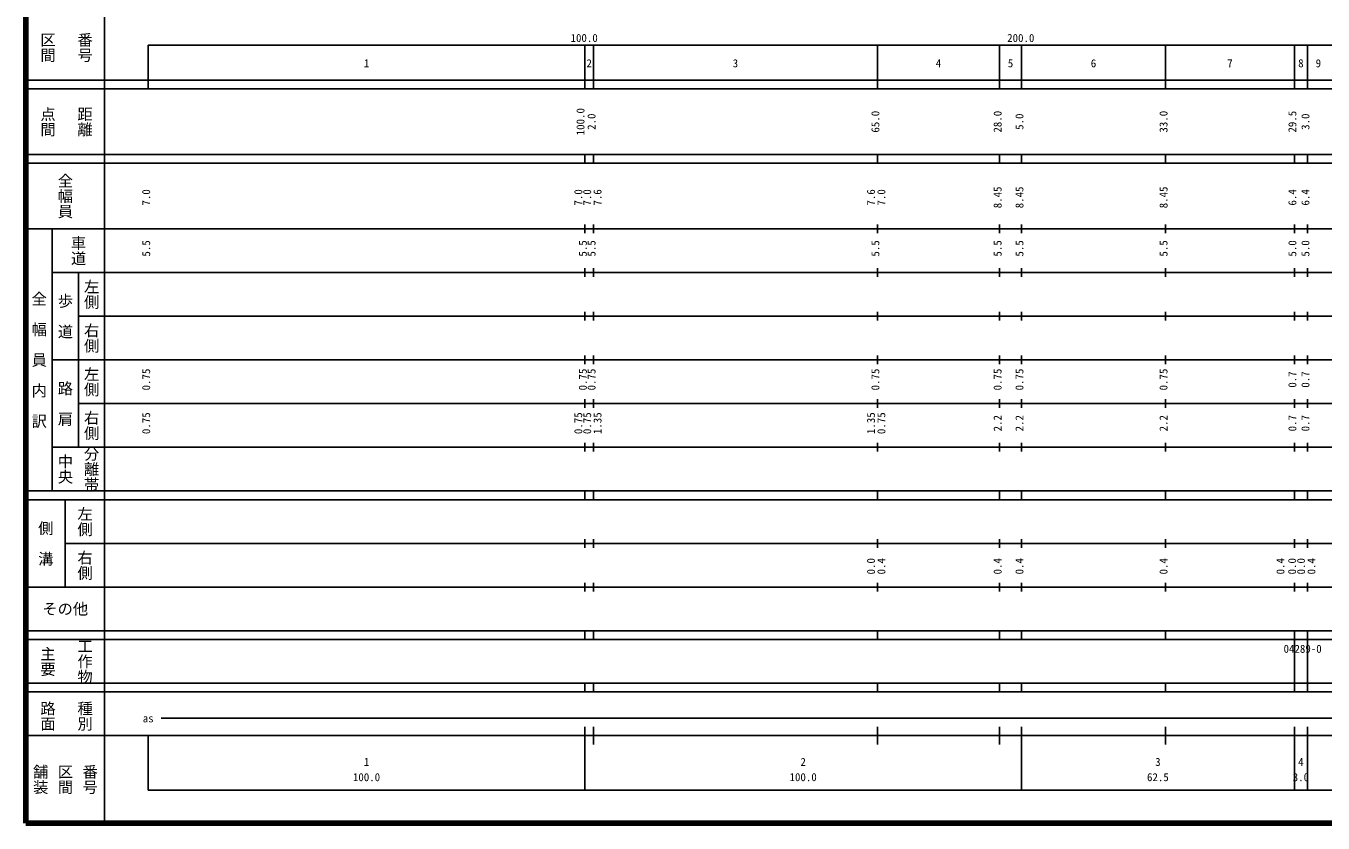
# Model space of a CAD drawing. Units: millimetres on the paper, enlarged 1000 times. Extents: x 40000 to 680000, y 20000 to 380000.
# Drawn here: x 40000 to 337076, y 20000 to 202409 of the extents above; entities that cross this region are included whole.
import ezdxf
from ezdxf.enums import TextEntityAlignment as Align

# ---------------------------------------------------------------- set-up
doc = ezdxf.new("R2010")
doc.units = ezdxf.units.MM
doc.header["$LTSCALE"] = 1000
doc.layers.add('M-TTL', color=2, linetype='Continuous', lineweight=140)
doc.layers.add('M-TTL-BAND', color=7, linetype='Continuous', lineweight=25)
doc.styles.add('@ＭＳ ゴシック', font='')
doc.styles.add('ＭＳ ゴシック', font='')
doc.styles.get('@ＭＳ ゴシック').set_extended_font_data('@MS Gothic')
doc.styles.get('ＭＳ ゴシック').set_extended_font_data('MS Gothic')

msp = doc.modelspace()

# ---------------------------------------------------------------- linework, layer by layer
at = {"layer": 'M-TTL'}
for p, q in [((40000, 380000), (40000, 20000)), ((40000, 20000), (680000, 20000))]:
    msp.add_line(p, q, dxfattribs=at)
at = {"layer": 'M-TTL-BAND'}
for p, q in [((58000, 370000), (58000, 20000)), ((68000, 198000), (579000, 198000)), ((68000, 198000), (68000, 188000)), ((168000, 188000), (168000, 198000)), ((170000, 188000), (170000, 198000)), ((235000, 188000), (235000, 198000)), ((263000, 188000), (263000, 198000)), ((268000, 188000), (268000, 198000)), ((301000, 188000), (301000, 198000)), ((330500, 188000), (330500, 198000)), ((333500, 188000), (333500, 198000)), ((40000, 190000), (579000, 190000)), ((40000, 188000), (579000, 188000)), ((40000, 173000), (579000, 173000)), ((168000, 171000), (168000, 173000)), ((170000, 171000), (170000, 173000)), ((235000, 171000), (235000, 173000)), ((263000, 171000), (263000, 173000)), ((268000, 171000), (268000, 173000)), ((301000, 171000), (301000, 173000)), ((330500, 171000), (330500, 173000)), ((333500, 171000), (333500, 173000)), ((40000, 171000), (579000, 171000)), ((40000, 156000), (579000, 156000)), ((46000, 96000), (46000, 156000)), ((168000, 155000), (168000, 157000)), ((170000, 155000), (170000, 157000)), ((235000, 155000), (235000, 157000)), ((263000, 155000), (263000, 157000)), ((268000, 155000), (268000, 157000)), ((301000, 155000), (301000, 157000)), ((330500, 155000), (330500, 157000)), ((333500, 155000), (333500, 157000)), ((46000, 146000), (579000, 146000)), ((52000, 146000), (52000, 106000)), ((168000, 145000), (168000, 147000)), ((170000, 145000), (170000, 147000)), ((235000, 145000), (235000, 147000)), ((263000, 145000), (263000, 147000)), ((268000, 145000), (268000, 147000)), ((301000, 145000), (301000, 147000)), ((330500, 145000), (330500, 147000)), ((333500, 145000), (333500, 147000)), ((168000, 135000), (168000, 137000)), ((170000, 135000), (170000, 137000)), ((235000, 135000), (235000, 137000)), ((263000, 135000), (263000, 137000)), ((268000, 135000), (268000, 137000)), ((301000, 135000), (301000, 137000)), ((330500, 135000), (330500, 137000)), ((333500, 135000), (333500, 137000)), ((52000, 136000), (579000, 136000)), ((46000, 126000), (579000, 126000)), ((168000, 125000), (168000, 127000)), ((170000, 125000), (170000, 127000)), ((235000, 125000), (235000, 127000)), ((263000, 125000), (263000, 127000)), ((268000, 125000), (268000, 127000)), ((301000, 125000), (301000, 127000)), ((330500, 125000), (330500, 127000)), ((333500, 125000), (333500, 127000)), ((52000, 116000), (579000, 116000)), ((168000, 115000), (168000, 117000)), ((170000, 115000), (170000, 117000)), ((235000, 115000), (235000, 117000)), ((263000, 115000), (263000, 117000)), ((268000, 115000), (268000, 117000)), ((301000, 115000), (301000, 117000)), ((330500, 115000), (330500, 117000)), ((333500, 115000), (333500, 117000)), ((168000, 105000), (168000, 107000)), ((170000, 105000), (170000, 107000)), ((235000, 105000), (235000, 107000)), ((263000, 105000), (263000, 107000)), ((268000, 105000), (268000, 107000)), ((301000, 105000), (301000, 107000)), ((330500, 105000), (330500, 107000)), ((333500, 105000), (333500, 107000)), ((46000, 106000), (579000, 106000)), ((40000, 96000), (579000, 96000)), ((168000, 94000), (168000, 96000)), ((170000, 94000), (170000, 96000)), ((235000, 94000), (235000, 96000)), ((263000, 94000), (263000, 96000)), ((268000, 94000), (268000, 96000)), ((301000, 94000), (301000, 96000)), ((330500, 94000), (330500, 96000)), ((333500, 94000), (333500, 96000)), ((40000, 94000), (579000, 94000)), ((49000, 94000), (49000, 74000)), ((49000, 84000), (579000, 84000)), ((168000, 83000), (168000, 85000)), ((170000, 83000), (170000, 85000)), ((235000, 83000), (235000, 85000)), ((263000, 83000), (263000, 85000)), ((268000, 83000), (268000, 85000)), ((301000, 83000), (301000, 85000)), ((330500, 83000), (330500, 85000)), ((333500, 83000), (333500, 85000)), ((168000, 73000), (168000, 75000)), ((170000, 73000), (170000, 75000)), ((235000, 73000), (235000, 75000)), ((263000, 73000), (263000, 75000)), ((268000, 73000), (268000, 75000)), ((301000, 73000), (301000, 75000)), ((330500, 73000), (330500, 75000)), ((333500, 73000), (333500, 75000)), ((40000, 74000), (579000, 74000)), ((40000, 64000), (579000, 64000)), ((168000, 62000), (168000, 64000)), ((170000, 62000), (170000, 64000)), ((235000, 62000), (235000, 64000)), ((263000, 62000), (263000, 64000)), ((268000, 62000), (268000, 64000)), ((301000, 62000), (301000, 64000)), ((330500, 62000), (330500, 64000)), ((333500, 62000), (333500, 64000)), ((40000, 62000), (579000, 62000)), ((330500, 52000), (330500, 62000)), ((333500, 52000), (333500, 62000)), ((40000, 52000), (579000, 52000)), ((168000, 50000), (168000, 52000)), ((170000, 50000), (170000, 52000)), ((235000, 50000), (235000, 52000)), ((263000, 50000), (263000, 52000)), ((268000, 50000), (268000, 52000)), ((301000, 50000), (301000, 52000)), ((330500, 50000), (330500, 52000)), ((333500, 50000), (333500, 52000)), ((40000, 50000), (579000, 50000)), ((71000, 44000), (565000, 44000)), ((168000, 27500), (168000, 42000)), ((170000, 38000), (170000, 42000)), ((235000, 38000), (235000, 42000)), ((263000, 38000), (263000, 42000)), ((268000, 27500), (268000, 42000)), ((301000, 38000), (301000, 42000)), ((330500, 27500), (330500, 42000)), ((333500, 27500), (333500, 42000)), ((40000, 40000), (579000, 40000)), ((68000, 40000), (68000, 27500)), ((68000, 27500), (579000, 27500))]:
    msp.add_line(p, q, dxfattribs=at)

# ---------------------------------------------------------------- texts
at = {"layer": 'M-TTL-BAND', "style": '@ＭＳ ゴシック'}
for s, p in [('区間', (45000, 197500)), ('番号', (53500, 197500)), ('点間', (45000, 180500)), ('距離', (53500, 180500)), ('全幅員', (49000, 163500)), ('車道', (52000, 151000)), ('左側', (55000, 141000)), ('全\u3000幅\u3000員\u3000内\u3000訳', (43000, 126000)), ('歩\u3000道', (49000, 136000)), ('右側', (55000, 131000)), ('左側', (55000, 121000)), ('路\u3000肩', (49000, 116000)), ('右側', (55000, 111000)), ('中央', (49000, 101000)), ('分離帯', (55000, 101000)), ('左側', (53500, 89000)), ('側\u3000溝', (44500, 84000)), ('右側', (53500, 79000)), ('主要', (45000, 57000)), ('工作物', (53500, 57000)), ('路面', (45000, 44500)), ('種別', (53500, 44500)), ('舗装', (43333, 30000)), ('区間', (49000, 30000)), ('番号', (54667, 30000))]:
    msp.add_text(s, height=2566, rotation=270, dxfattribs=at).set_placement(p, align=Align.MIDDLE_CENTER)
at = {"layer": 'M-TTL-BAND', "style": 'ＭＳ ゴシック'}
for s, p in [('100.0', (167844, 198195)), ('200.0', (267844, 198195)), ('1', (118000, 192405)), ('2', (169000, 192405)), ('3', (202500, 192405)), ('4', (249000, 192405)), ('5', (265500, 192405)), ('6', (284500, 192405)), ('7', (315750, 192405)), ('8', (332000, 192405)), ('9', (336000, 192405)), ('as', (68000, 42500)), ('1', (118000, 32523)), ('2', (218000, 32523)), ('3', (299250, 32523)), ('4', (332000, 32523)), ('100.0', (118000, 29033)), ('100.0', (218000, 29033)), ('62.5', (299250, 29033)), ('3.0', (332000, 29033))]:
    msp.add_text(s, height=1833, dxfattribs=at).set_placement(p, align=Align.BOTTOM_CENTER)
for s, p in [('100.0', (168466, 180500)), ('2.0', (171000, 180500)), ('65.0', (236000, 180500)), ('28.0', (264000, 180500)), ('5.0', (269000, 180500)), ('33.0', (302000, 180500)), ('29.5', (331500, 180500)), ('3.0', (334500, 180500)), ('7.0', (69000, 163174)), ('7.0', (167964, 163174)), ('7.0', (170000, 163174)), ('7.6', (172370, 163174)), ('7.6', (235000, 163174)), ('7.0', (237370, 163174)), ('8.45', (264000, 163174)), ('8.45', (269000, 163174)), ('8.45', (302000, 163174)), ('6.4', (331500, 163174)), ('6.4', (334500, 163174)), ('5.5', (69000, 151500)), ('5.5', (169000, 151500)), ('5.5', (171000, 151500)), ('5.5', (236000, 151500)), ('5.5', (264000, 151500)), ('5.5', (269000, 151500)), ('5.5', (302000, 151500)), ('5.0', (331500, 151500)), ('5.0', (334500, 151500)), ('0.75', (69000, 121500)), ('0.75', (169000, 121500)), ('0.75', (171000, 121500)), ('0.75', (236000, 121500)), ('0.75', (264000, 121500)), ('0.75', (269000, 121500)), ('0.75', (302000, 121500)), ('0.7', (331500, 121500)), ('0.7', (334500, 121500)), ('0.75', (69000, 111500)), ('0.75', (167960, 111500)), ('0.75', (170000, 111500)), ('1.35', (172370, 111500)), ('1.35', (235000, 111500)), ('0.75', (237370, 111500)), ('2.2', (264000, 111500)), ('2.2', (269000, 111500)), ('2.2', (302000, 111500)), ('0.7', (331500, 111500)), ('0.7', (334500, 111500)), ('0.0', (235000, 78764)), ('0.4', (237370, 78764)), ('0.4', (264000, 78764)), ('0.4', (269000, 78764)), ('0.4', (302000, 78764)), ('0.4', (328777, 78764)), ('0.0', (331445, 78764)), ('0.0', (333500, 78764)), ('0.4', (335870, 78764))]:
    msp.add_text(s, height=1833, rotation=90, dxfattribs=at).set_placement(p, align=Align.BOTTOM_CENTER)
msp.add_text('その他', height=2566, dxfattribs=at).set_placement((49000, 69000), align=Align.MIDDLE_CENTER)
msp.add_text('04289-0', height=1833, dxfattribs=at).set_placement((328034, 58405), align=Align.BOTTOM_LEFT)

doc.saveas('drawing.dxf')
